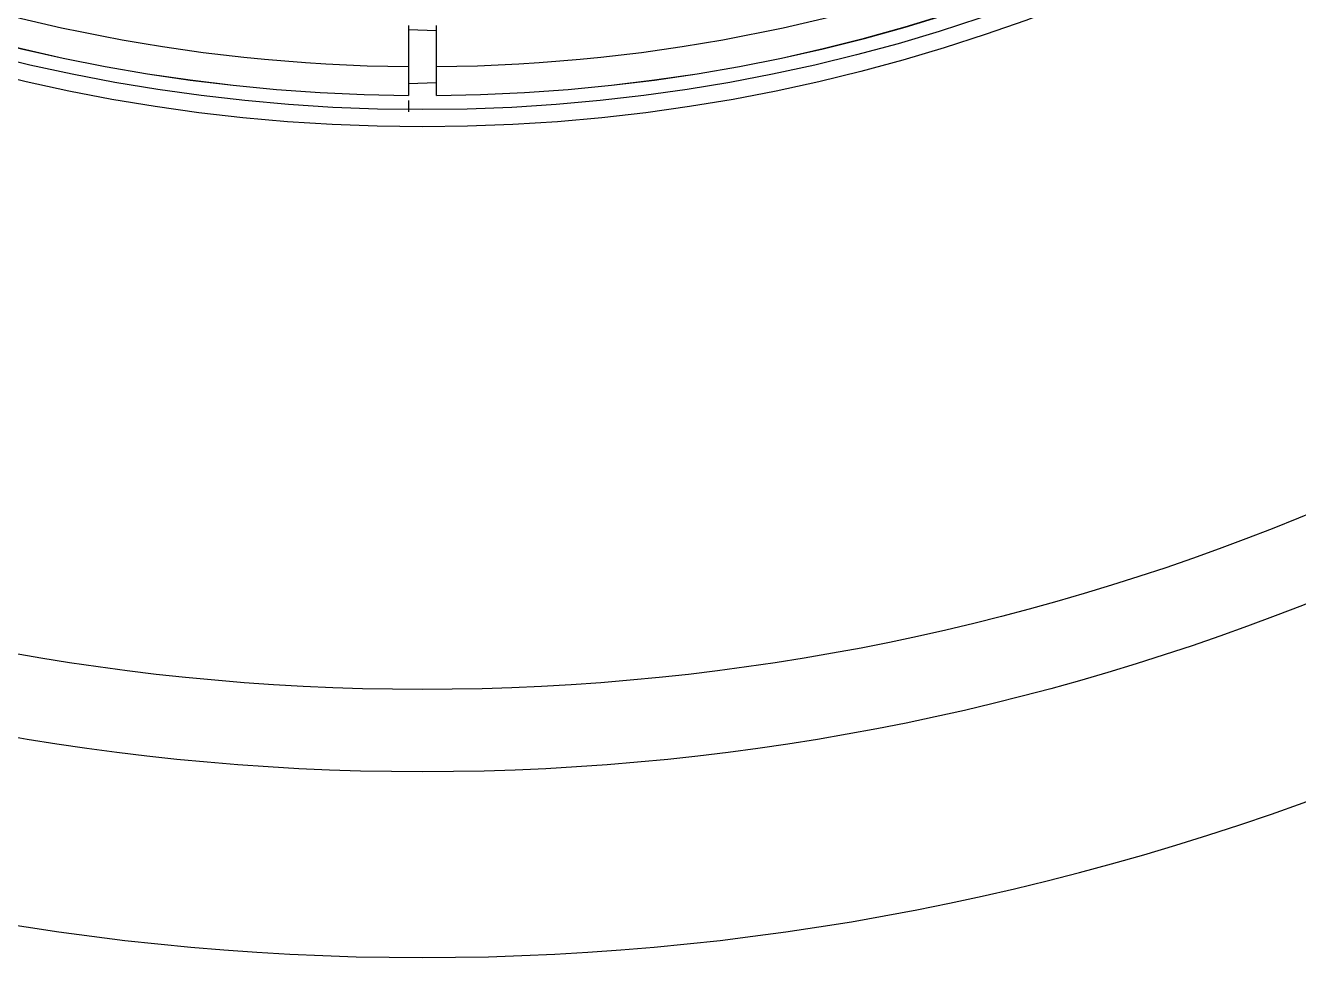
# Model space of a CAD drawing. Extents: x 17.1 to 113.1, y 3.8 to 84.5.
# Drawn here: x 53.393 to 55.21, y 32.216 to 33.547 of the extents above; entities that cross this region are included whole.
import ezdxf

# ---------------------------------------------------------------- set-up
doc = ezdxf.new("R2010")
doc.units = 0
doc.header["$MEASUREMENT"] = 0
doc.layers.add('OBJECT', color=7, linetype='CONTINUOUS')

msp = doc.modelspace()

# ---------------------------------------------------------------- linework, layer by layer
at = {"layer": 'OBJECT'}
for p, q in [((53.9397, 33.5466), (53.9397, 33.488)), ((53.9797, 33.5389), (53.9397, 33.5403)), ((53.9797, 33.488), (53.9797, 33.5466)), ((53.9397, 33.488), (53.9397, 33.4466)), ((53.9797, 33.4466), (53.9797, 33.488)), ((53.9797, 33.4649), (53.9397, 33.4635)), ((53.9397, 33.4466), (53.9397, 33.4466)), ((53.9397, 33.4397), (53.9397, 33.4234)), ((53.9797, 33.4466), (53.9797, 33.4466))]:
    msp.add_line(p, q, dxfattribs=at)
for radius in [3.425, 3.3075, 2.5046, 2.48]:
    msp.add_circle((53.9597, 35.9065), radius, dxfattribs=at)
for radius, start, end in [(2.46, 90.4658, 269.5342), (2.4599, 90.4658, 269.5342), (2.46, 270.4658, 89.5342), (2.4599, 270.4658, 89.5342), (2.4186, 247.2806, 269.5262), (2.4186, 270.4738, 292.7194), (3.69, 246.3466, 293.6534)]:
    msp.add_arc((53.9597, 35.9065), radius, start, end, dxfattribs=at)

doc.saveas('drawing.dxf')
